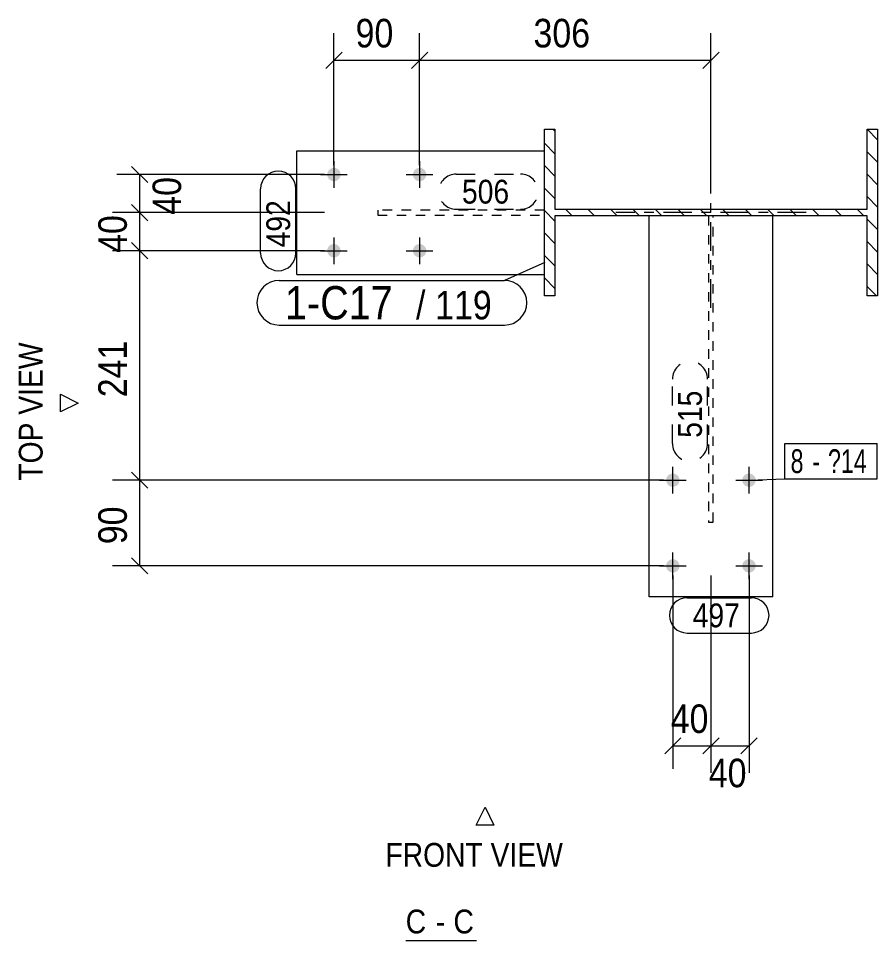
# Model space of a CAD drawing. Header units: millimetres. Extents: x 2 to 825, y 1 to 579.
# Drawn here: x 513.1 to 603.4, y 325 to 421.8 of the extents above; entities that cross this region are included whole.
import ezdxf

# ---------------------------------------------------------------- set-up
doc = ezdxf.new("R2010")
doc.units = ezdxf.units.MM
for name, pattern in [('XKITLINE00', [0]), ('XKITLINE01', [4, 1, -1, 1, -1]), ('XKITLINE02', [4, 2, -2]), ('XKITLINE03', [6, 3, -1, 1, -1])]:
    doc.linetypes.add(name, pattern=pattern)
for name, color, linetype, lineweight in [('Bolt', 3, 'Continuous', 0), ('BoltMark', 7, 'Continuous', 0), ('Dimensions', 7, 'Continuous', 0), ('OtherObjectType', 7, 'Continuous', 0), ('Part', 2, 'Continuous', 0), ('PartMark', 7, 'Continuous', 0)]:
    doc.layers.add(name, color=color, linetype=linetype, lineweight=lineweight)
doc.styles.add('ARIAL', font='ARIAL.TTF')
doc.styles.add('ARIAL_NARROW', font='ARIALN.TTF')

# ---------------------------------------------------------------- blocks, each defined once
blk = doc.blocks.new('*A1')
at = {"layer": 'Part', "color": 7, "linetype": 'XKITLINE00', "lineweight": 0}
for p, q in [((569.465, 409.965), (569.263, 410.167)), ((603.365, 409.067), (602.265, 410.167)), ((569.465, 407.607), (568.365, 408.707)), ((603.365, 406.71), (602.265, 407.81)), ((569.465, 405.25), (568.365, 406.35)), ((603.365, 404.352), (602.265, 405.452)), ((569.465, 402.893), (568.365, 403.993)), ((603.365, 401.995), (602.265, 403.095)), ((569.465, 400.535), (568.365, 401.635)), ((571.291, 401.067), (570.591, 401.767)), ((573.648, 401.067), (572.948, 401.767)), ((576.005, 401.067), (575.305, 401.767)), ((578.363, 401.067), (577.663, 401.767)), ((580.72, 401.067), (580.02, 401.767)), ((583.077, 401.067), (582.377, 401.767)), ((585.435, 401.067), (584.735, 401.767)), ((587.792, 401.067), (587.092, 401.767)), ((590.149, 401.067), (589.449, 401.767)), ((592.507, 401.067), (591.807, 401.767)), ((594.864, 401.067), (594.164, 401.767)), ((597.221, 401.067), (596.521, 401.767)), ((599.579, 401.067), (598.879, 401.767)), ((601.936, 401.067), (601.236, 401.767)), ((603.365, 399.638), (602.265, 400.738)), ((569.465, 398.178), (568.365, 399.278)), ((603.365, 397.28), (602.265, 398.38)), ((569.465, 395.821), (568.365, 396.921)), ((603.365, 394.923), (602.265, 396.023)), ((569.465, 393.463), (568.365, 394.563)), ((603.264, 392.667), (602.265, 393.666))]:
    blk.add_line(p, q, dxfattribs=at)
blk = doc.blocks.new('*A86')
at = {"layer": 'Bolt'}
for points in [[(581.166, 373.351), (581.168, 373.386), (581.173, 373.42), (581.179, 373.454), (581.186, 373.487), (581.195, 373.52), (581.206, 373.553), (581.218, 373.585), (581.232, 373.616), (581.248, 373.647), (581.265, 373.677), (581.283, 373.706), (581.303, 373.734), (581.324, 373.761), (581.346, 373.787), (581.37, 373.812), (581.395, 373.836), (581.421, 373.858), (581.448, 373.879), (581.476, 373.899), (581.505, 373.917), (581.535, 373.934), (581.566, 373.95), (581.597, 373.964), (581.629, 373.976), (581.662, 373.987), (581.695, 373.996), (581.729, 374.004), (581.762, 374.009), (581.796, 374.014), (581.831, 374.016), (581.865, 374.017), (581.899, 374.016), (581.934, 374.014), (581.968, 374.009), (582.002, 374.004), (582.035, 373.996), (582.068, 373.987), (582.101, 373.976), (582.133, 373.964), (582.164, 373.95), (582.195, 373.934), (582.225, 373.917), (582.254, 373.899), (582.282, 373.879), (582.309, 373.858), (582.335, 373.836), (582.36, 373.812), (582.384, 373.787), (582.406, 373.761), (582.427, 373.734), (582.447, 373.706), (582.466, 373.677), (582.482, 373.647), (582.498, 373.616), (582.512, 373.585), (582.524, 373.553), (582.535, 373.52), (582.544, 373.487), (582.552, 373.454), (582.558, 373.42), (582.562, 373.386), (582.564, 373.351), (582.565, 373.317), (582.564, 373.283), (582.562, 373.248), (582.558, 373.214), (582.552, 373.18), (582.544, 373.147), (582.535, 373.114), (582.524, 373.081), (582.512, 373.049), (582.498, 373.018), (582.482, 372.987), (582.466, 372.957), (582.447, 372.928), (582.427, 372.9), (582.406, 372.873), (582.384, 372.847), (582.36, 372.822), (582.335, 372.798), (582.309, 372.776), (582.282, 372.755), (582.254, 372.735), (582.225, 372.717), (582.195, 372.7), (582.164, 372.684), (582.133, 372.67), (582.101, 372.658), (582.068, 372.647), (582.035, 372.638), (582.002, 372.63), (581.968, 372.625), (581.934, 372.62), (581.899, 372.618), (581.865, 372.617), (581.831, 372.618), (581.796, 372.62), (581.762, 372.625), (581.729, 372.63), (581.695, 372.638), (581.662, 372.647), (581.629, 372.658), (581.597, 372.67), (581.566, 372.684), (581.535, 372.7), (581.505, 372.717), (581.476, 372.735), (581.448, 372.755), (581.421, 372.776), (581.395, 372.798), (581.37, 372.822), (581.346, 372.847), (581.324, 372.873), (581.303, 372.9), (581.283, 372.928), (581.265, 372.957), (581.248, 372.987), (581.232, 373.018), (581.218, 373.049), (581.206, 373.081), (581.195, 373.114), (581.186, 373.147), (581.179, 373.18), (581.173, 373.214), (581.168, 373.248), (581.166, 373.283), (581.165, 373.317)], [(589.166, 373.351), (589.168, 373.386), (589.173, 373.42), (589.179, 373.454), (589.186, 373.487), (589.195, 373.52), (589.206, 373.553), (589.218, 373.585), (589.232, 373.616), (589.248, 373.647), (589.265, 373.677), (589.283, 373.706), (589.303, 373.734), (589.324, 373.761), (589.346, 373.787), (589.37, 373.812), (589.395, 373.836), (589.421, 373.858), (589.448, 373.879), (589.476, 373.899), (589.505, 373.917), (589.535, 373.934), (589.566, 373.95), (589.597, 373.964), (589.629, 373.976), (589.662, 373.987), (589.695, 373.996), (589.729, 374.004), (589.762, 374.009), (589.796, 374.014), (589.831, 374.016), (589.865, 374.017), (589.899, 374.016), (589.934, 374.014), (589.968, 374.009), (590.002, 374.004), (590.035, 373.996), (590.068, 373.987), (590.101, 373.976), (590.133, 373.964), (590.164, 373.95), (590.195, 373.934), (590.225, 373.917), (590.254, 373.899), (590.282, 373.879), (590.309, 373.858), (590.335, 373.836), (590.36, 373.812), (590.384, 373.787), (590.406, 373.761), (590.427, 373.734), (590.447, 373.706), (590.466, 373.677), (590.482, 373.647), (590.498, 373.616), (590.512, 373.585), (590.524, 373.553), (590.535, 373.52), (590.544, 373.487), (590.552, 373.454), (590.558, 373.42), (590.562, 373.386), (590.564, 373.351), (590.565, 373.317), (590.564, 373.283), (590.562, 373.248), (590.558, 373.214), (590.552, 373.18), (590.544, 373.147), (590.535, 373.114), (590.524, 373.081), (590.512, 373.049), (590.498, 373.018), (590.482, 372.987), (590.466, 372.957), (590.447, 372.928), (590.427, 372.9), (590.406, 372.873), (590.384, 372.847), (590.36, 372.822), (590.335, 372.798), (590.309, 372.776), (590.282, 372.755), (590.254, 372.735), (590.225, 372.717), (590.195, 372.7), (590.164, 372.684), (590.133, 372.67), (590.101, 372.658), (590.068, 372.647), (590.035, 372.638), (590.002, 372.63), (589.968, 372.625), (589.934, 372.62), (589.899, 372.618), (589.865, 372.617), (589.831, 372.618), (589.796, 372.62), (589.762, 372.625), (589.729, 372.63), (589.695, 372.638), (589.662, 372.647), (589.629, 372.658), (589.597, 372.67), (589.566, 372.684), (589.535, 372.7), (589.505, 372.717), (589.476, 372.735), (589.448, 372.755), (589.421, 372.776), (589.395, 372.798), (589.37, 372.822), (589.346, 372.847), (589.324, 372.873), (589.303, 372.9), (589.283, 372.928), (589.265, 372.957), (589.248, 372.987), (589.232, 373.018), (589.218, 373.049), (589.206, 373.081), (589.195, 373.114), (589.186, 373.147), (589.179, 373.18), (589.173, 373.214), (589.168, 373.248), (589.166, 373.283), (589.165, 373.317)], [(581.166, 364.351), (581.168, 364.386), (581.173, 364.42), (581.179, 364.454), (581.186, 364.487), (581.195, 364.52), (581.206, 364.553), (581.218, 364.585), (581.232, 364.616), (581.248, 364.647), (581.265, 364.677), (581.283, 364.706), (581.303, 364.734), (581.324, 364.761), (581.346, 364.787), (581.37, 364.812), (581.395, 364.836), (581.421, 364.858), (581.448, 364.879), (581.476, 364.899), (581.505, 364.917), (581.535, 364.934), (581.566, 364.95), (581.597, 364.964), (581.629, 364.976), (581.662, 364.987), (581.695, 364.996), (581.729, 365.004), (581.762, 365.009), (581.796, 365.014), (581.831, 365.016), (581.865, 365.017), (581.899, 365.016), (581.934, 365.014), (581.968, 365.009), (582.002, 365.004), (582.035, 364.996), (582.068, 364.987), (582.101, 364.976), (582.133, 364.964), (582.164, 364.95), (582.195, 364.934), (582.225, 364.917), (582.254, 364.899), (582.282, 364.879), (582.309, 364.858), (582.335, 364.836), (582.36, 364.812), (582.384, 364.787), (582.406, 364.761), (582.427, 364.734), (582.447, 364.706), (582.466, 364.677), (582.482, 364.647), (582.498, 364.616), (582.512, 364.585), (582.524, 364.553), (582.535, 364.52), (582.544, 364.487), (582.552, 364.454), (582.558, 364.42), (582.562, 364.386), (582.564, 364.351), (582.565, 364.317), (582.564, 364.283), (582.562, 364.248), (582.558, 364.214), (582.552, 364.18), (582.544, 364.147), (582.535, 364.114), (582.524, 364.081), (582.512, 364.049), (582.498, 364.018), (582.482, 363.987), (582.466, 363.957), (582.447, 363.928), (582.427, 363.9), (582.406, 363.873), (582.384, 363.847), (582.36, 363.822), (582.335, 363.798), (582.309, 363.776), (582.282, 363.755), (582.254, 363.735), (582.225, 363.717), (582.195, 363.7), (582.164, 363.684), (582.133, 363.67), (582.101, 363.658), (582.068, 363.647), (582.035, 363.638), (582.002, 363.63), (581.968, 363.625), (581.934, 363.62), (581.899, 363.618), (581.865, 363.617), (581.831, 363.618), (581.796, 363.62), (581.762, 363.625), (581.729, 363.63), (581.695, 363.638), (581.662, 363.647), (581.629, 363.658), (581.597, 363.67), (581.566, 363.684), (581.535, 363.7), (581.505, 363.717), (581.476, 363.735), (581.448, 363.755), (581.421, 363.776), (581.395, 363.798), (581.37, 363.822), (581.346, 363.847), (581.324, 363.873), (581.303, 363.9), (581.283, 363.928), (581.265, 363.957), (581.248, 363.987), (581.232, 364.018), (581.218, 364.049), (581.206, 364.081), (581.195, 364.114), (581.186, 364.147), (581.179, 364.18), (581.173, 364.214), (581.168, 364.248), (581.166, 364.283), (581.165, 364.317)], [(589.166, 364.351), (589.168, 364.386), (589.173, 364.42), (589.179, 364.454), (589.186, 364.487), (589.195, 364.52), (589.206, 364.553), (589.218, 364.585), (589.232, 364.616), (589.248, 364.647), (589.265, 364.677), (589.283, 364.706), (589.303, 364.734), (589.324, 364.761), (589.346, 364.787), (589.37, 364.812), (589.395, 364.836), (589.421, 364.858), (589.448, 364.879), (589.476, 364.899), (589.505, 364.917), (589.535, 364.934), (589.566, 364.95), (589.597, 364.964), (589.629, 364.976), (589.662, 364.987), (589.695, 364.996), (589.729, 365.004), (589.762, 365.009), (589.796, 365.014), (589.831, 365.016), (589.865, 365.017), (589.899, 365.016), (589.934, 365.014), (589.968, 365.009), (590.002, 365.004), (590.035, 364.996), (590.068, 364.987), (590.101, 364.976), (590.133, 364.964), (590.164, 364.95), (590.195, 364.934), (590.225, 364.917), (590.254, 364.899), (590.282, 364.879), (590.309, 364.858), (590.335, 364.836), (590.36, 364.812), (590.384, 364.787), (590.406, 364.761), (590.427, 364.734), (590.447, 364.706), (590.466, 364.677), (590.482, 364.647), (590.498, 364.616), (590.512, 364.585), (590.524, 364.553), (590.535, 364.52), (590.544, 364.487), (590.552, 364.454), (590.558, 364.42), (590.562, 364.386), (590.564, 364.351), (590.565, 364.317), (590.564, 364.283), (590.562, 364.248), (590.558, 364.214), (590.552, 364.18), (590.544, 364.147), (590.535, 364.114), (590.524, 364.081), (590.512, 364.049), (590.498, 364.018), (590.482, 363.987), (590.466, 363.957), (590.447, 363.928), (590.427, 363.9), (590.406, 363.873), (590.384, 363.847), (590.36, 363.822), (590.335, 363.798), (590.309, 363.776), (590.282, 363.755), (590.254, 363.735), (590.225, 363.717), (590.195, 363.7), (590.164, 363.684), (590.133, 363.67), (590.101, 363.658), (590.068, 363.647), (590.035, 363.638), (590.002, 363.63), (589.968, 363.625), (589.934, 363.62), (589.899, 363.618), (589.865, 363.617), (589.831, 363.618), (589.796, 363.62), (589.762, 363.625), (589.729, 363.63), (589.695, 363.638), (589.662, 363.647), (589.629, 363.658), (589.597, 363.67), (589.566, 363.684), (589.535, 363.7), (589.505, 363.717), (589.476, 363.735), (589.448, 363.755), (589.421, 363.776), (589.395, 363.798), (589.37, 363.822), (589.346, 363.847), (589.324, 363.873), (589.303, 363.9), (589.283, 363.928), (589.265, 363.957), (589.248, 363.987), (589.232, 364.018), (589.218, 364.049), (589.206, 364.081), (589.195, 364.114), (589.186, 364.147), (589.179, 364.18), (589.173, 364.214), (589.168, 364.248), (589.166, 364.283), (589.165, 364.317)]]:
    blk.add_hatch(color=3, dxfattribs=at).paths.add_polyline_path(points, flags=17)
at = {"layer": 'Bolt', "color": 3, "linetype": 'XKITLINE00', "lineweight": 0}
for p, q in [((581.865, 371.917), (581.865, 374.717)), ((589.865, 371.917), (589.865, 374.717)), ((580.465, 373.317), (583.265, 373.317)), ((588.465, 373.317), (591.265, 373.317)), ((581.865, 362.917), (581.865, 365.717)), ((589.865, 362.917), (589.865, 365.717)), ((580.465, 364.317), (583.265, 364.317)), ((588.465, 364.317), (591.265, 364.317))]:
    blk.add_line(p, q, dxfattribs=at)
blk = doc.blocks.new('*A87')
at = {"layer": 'Bolt'}
for points in [[(546.299, 406.116), (546.334, 406.114), (546.368, 406.109), (546.402, 406.104), (546.435, 406.096), (546.468, 406.087), (546.501, 406.076), (546.533, 406.064), (546.564, 406.05), (546.595, 406.034), (546.625, 406.017), (546.654, 405.999), (546.682, 405.979), (546.709, 405.958), (546.735, 405.936), (546.76, 405.912), (546.784, 405.887), (546.806, 405.861), (546.827, 405.834), (546.847, 405.806), (546.865, 405.777), (546.882, 405.747), (546.898, 405.716), (546.912, 405.685), (546.924, 405.653), (546.935, 405.62), (546.944, 405.587), (546.952, 405.554), (546.957, 405.52), (546.962, 405.486), (546.964, 405.451), (546.965, 405.417), (546.964, 405.383), (546.962, 405.348), (546.957, 405.314), (546.952, 405.28), (546.944, 405.247), (546.935, 405.214), (546.924, 405.181), (546.912, 405.149), (546.898, 405.118), (546.882, 405.087), (546.865, 405.057), (546.847, 405.028), (546.827, 405), (546.806, 404.973), (546.784, 404.947), (546.76, 404.922), (546.735, 404.898), (546.709, 404.876), (546.682, 404.855), (546.654, 404.835), (546.625, 404.817), (546.595, 404.8), (546.564, 404.784), (546.533, 404.77), (546.501, 404.758), (546.468, 404.747), (546.435, 404.738), (546.402, 404.73), (546.368, 404.725), (546.334, 404.72), (546.299, 404.718), (546.265, 404.717), (546.231, 404.718), (546.196, 404.72), (546.162, 404.725), (546.129, 404.73), (546.095, 404.738), (546.062, 404.747), (546.029, 404.758), (545.997, 404.77), (545.966, 404.784), (545.935, 404.8), (545.905, 404.817), (545.876, 404.835), (545.848, 404.855), (545.821, 404.876), (545.795, 404.898), (545.77, 404.922), (545.746, 404.947), (545.724, 404.973), (545.703, 405), (545.683, 405.028), (545.665, 405.057), (545.648, 405.087), (545.632, 405.118), (545.618, 405.149), (545.606, 405.181), (545.595, 405.214), (545.586, 405.247), (545.579, 405.28), (545.573, 405.314), (545.568, 405.348), (545.566, 405.383), (545.565, 405.417), (545.566, 405.451), (545.568, 405.486), (545.573, 405.52), (545.579, 405.554), (545.586, 405.587), (545.595, 405.62), (545.606, 405.653), (545.618, 405.685), (545.632, 405.716), (545.648, 405.747), (545.665, 405.777), (545.683, 405.806), (545.703, 405.834), (545.724, 405.861), (545.746, 405.887), (545.77, 405.912), (545.795, 405.936), (545.821, 405.958), (545.848, 405.979), (545.876, 405.999), (545.905, 406.017), (545.935, 406.034), (545.966, 406.05), (545.997, 406.064), (546.029, 406.076), (546.062, 406.087), (546.095, 406.096), (546.129, 406.104), (546.162, 406.109), (546.196, 406.114), (546.231, 406.116), (546.265, 406.117)], [(555.299, 406.116), (555.334, 406.114), (555.368, 406.109), (555.402, 406.104), (555.435, 406.096), (555.468, 406.087), (555.501, 406.076), (555.533, 406.064), (555.564, 406.05), (555.595, 406.034), (555.625, 406.017), (555.654, 405.999), (555.682, 405.979), (555.709, 405.958), (555.735, 405.936), (555.76, 405.912), (555.784, 405.887), (555.806, 405.861), (555.827, 405.834), (555.847, 405.806), (555.865, 405.777), (555.882, 405.747), (555.898, 405.716), (555.912, 405.685), (555.924, 405.653), (555.935, 405.62), (555.944, 405.587), (555.952, 405.554), (555.957, 405.52), (555.962, 405.486), (555.964, 405.451), (555.965, 405.417), (555.964, 405.383), (555.962, 405.348), (555.957, 405.314), (555.952, 405.28), (555.944, 405.247), (555.935, 405.214), (555.924, 405.181), (555.912, 405.149), (555.898, 405.118), (555.882, 405.087), (555.865, 405.057), (555.847, 405.028), (555.827, 405), (555.806, 404.973), (555.784, 404.947), (555.76, 404.922), (555.735, 404.898), (555.709, 404.876), (555.682, 404.855), (555.654, 404.835), (555.625, 404.817), (555.595, 404.8), (555.564, 404.784), (555.533, 404.77), (555.501, 404.758), (555.468, 404.747), (555.435, 404.738), (555.402, 404.73), (555.368, 404.725), (555.334, 404.72), (555.299, 404.718), (555.265, 404.717), (555.231, 404.718), (555.196, 404.72), (555.162, 404.725), (555.129, 404.73), (555.095, 404.738), (555.062, 404.747), (555.029, 404.758), (554.997, 404.77), (554.966, 404.784), (554.935, 404.8), (554.905, 404.817), (554.876, 404.835), (554.848, 404.855), (554.821, 404.876), (554.795, 404.898), (554.77, 404.922), (554.746, 404.947), (554.724, 404.973), (554.703, 405), (554.683, 405.028), (554.665, 405.057), (554.648, 405.087), (554.632, 405.118), (554.618, 405.149), (554.606, 405.181), (554.595, 405.214), (554.586, 405.247), (554.579, 405.28), (554.573, 405.314), (554.568, 405.348), (554.566, 405.383), (554.565, 405.417), (554.566, 405.451), (554.568, 405.486), (554.573, 405.52), (554.579, 405.554), (554.586, 405.587), (554.595, 405.62), (554.606, 405.653), (554.618, 405.685), (554.632, 405.716), (554.648, 405.747), (554.665, 405.777), (554.683, 405.806), (554.703, 405.834), (554.724, 405.861), (554.746, 405.887), (554.77, 405.912), (554.795, 405.936), (554.821, 405.958), (554.848, 405.979), (554.876, 405.999), (554.905, 406.017), (554.935, 406.034), (554.966, 406.05), (554.997, 406.064), (555.029, 406.076), (555.062, 406.087), (555.095, 406.096), (555.129, 406.104), (555.162, 406.109), (555.196, 406.114), (555.231, 406.116), (555.265, 406.117)], [(546.299, 398.116), (546.334, 398.114), (546.368, 398.109), (546.402, 398.104), (546.435, 398.096), (546.468, 398.087), (546.501, 398.076), (546.533, 398.064), (546.564, 398.05), (546.595, 398.034), (546.625, 398.017), (546.654, 397.999), (546.682, 397.979), (546.709, 397.958), (546.735, 397.936), (546.76, 397.912), (546.784, 397.887), (546.806, 397.861), (546.827, 397.834), (546.847, 397.806), (546.865, 397.777), (546.882, 397.747), (546.898, 397.716), (546.912, 397.685), (546.924, 397.653), (546.935, 397.62), (546.944, 397.587), (546.952, 397.554), (546.957, 397.52), (546.962, 397.486), (546.964, 397.451), (546.965, 397.417), (546.964, 397.383), (546.962, 397.348), (546.957, 397.314), (546.952, 397.28), (546.944, 397.247), (546.935, 397.214), (546.924, 397.181), (546.912, 397.149), (546.898, 397.118), (546.882, 397.087), (546.865, 397.057), (546.847, 397.028), (546.827, 397), (546.806, 396.973), (546.784, 396.947), (546.76, 396.922), (546.735, 396.898), (546.709, 396.876), (546.682, 396.855), (546.654, 396.835), (546.625, 396.817), (546.595, 396.8), (546.564, 396.784), (546.533, 396.77), (546.501, 396.758), (546.468, 396.747), (546.435, 396.738), (546.402, 396.73), (546.368, 396.725), (546.334, 396.72), (546.299, 396.718), (546.265, 396.717), (546.231, 396.718), (546.196, 396.72), (546.162, 396.725), (546.129, 396.73), (546.095, 396.738), (546.062, 396.747), (546.029, 396.758), (545.997, 396.77), (545.966, 396.784), (545.935, 396.8), (545.905, 396.817), (545.876, 396.835), (545.848, 396.855), (545.821, 396.876), (545.795, 396.898), (545.77, 396.922), (545.746, 396.947), (545.724, 396.973), (545.703, 397), (545.683, 397.028), (545.665, 397.057), (545.648, 397.087), (545.632, 397.118), (545.618, 397.149), (545.606, 397.181), (545.595, 397.214), (545.586, 397.247), (545.579, 397.28), (545.573, 397.314), (545.568, 397.348), (545.566, 397.383), (545.565, 397.417), (545.566, 397.451), (545.568, 397.486), (545.573, 397.52), (545.579, 397.554), (545.586, 397.587), (545.595, 397.62), (545.606, 397.653), (545.618, 397.685), (545.632, 397.716), (545.648, 397.747), (545.665, 397.777), (545.683, 397.806), (545.703, 397.834), (545.724, 397.861), (545.746, 397.887), (545.77, 397.912), (545.795, 397.936), (545.821, 397.958), (545.848, 397.979), (545.876, 397.999), (545.905, 398.017), (545.935, 398.034), (545.966, 398.05), (545.997, 398.064), (546.029, 398.076), (546.062, 398.087), (546.095, 398.096), (546.129, 398.104), (546.162, 398.109), (546.196, 398.114), (546.231, 398.116), (546.265, 398.117)], [(555.299, 398.116), (555.334, 398.114), (555.368, 398.109), (555.402, 398.104), (555.435, 398.096), (555.468, 398.087), (555.501, 398.076), (555.533, 398.064), (555.564, 398.05), (555.595, 398.034), (555.625, 398.017), (555.654, 397.999), (555.682, 397.979), (555.709, 397.958), (555.735, 397.936), (555.76, 397.912), (555.784, 397.887), (555.806, 397.861), (555.827, 397.834), (555.847, 397.806), (555.865, 397.777), (555.882, 397.747), (555.898, 397.716), (555.912, 397.685), (555.924, 397.653), (555.935, 397.62), (555.944, 397.587), (555.952, 397.554), (555.957, 397.52), (555.962, 397.486), (555.964, 397.451), (555.965, 397.417), (555.964, 397.383), (555.962, 397.348), (555.957, 397.314), (555.952, 397.28), (555.944, 397.247), (555.935, 397.214), (555.924, 397.181), (555.912, 397.149), (555.898, 397.118), (555.882, 397.087), (555.865, 397.057), (555.847, 397.028), (555.827, 397), (555.806, 396.973), (555.784, 396.947), (555.76, 396.922), (555.735, 396.898), (555.709, 396.876), (555.682, 396.855), (555.654, 396.835), (555.625, 396.817), (555.595, 396.8), (555.564, 396.784), (555.533, 396.77), (555.501, 396.758), (555.468, 396.747), (555.435, 396.738), (555.402, 396.73), (555.368, 396.725), (555.334, 396.72), (555.299, 396.718), (555.265, 396.717), (555.231, 396.718), (555.196, 396.72), (555.162, 396.725), (555.129, 396.73), (555.095, 396.738), (555.062, 396.747), (555.029, 396.758), (554.997, 396.77), (554.966, 396.784), (554.935, 396.8), (554.905, 396.817), (554.876, 396.835), (554.848, 396.855), (554.821, 396.876), (554.795, 396.898), (554.77, 396.922), (554.746, 396.947), (554.724, 396.973), (554.703, 397), (554.683, 397.028), (554.665, 397.057), (554.648, 397.087), (554.632, 397.118), (554.618, 397.149), (554.606, 397.181), (554.595, 397.214), (554.586, 397.247), (554.579, 397.28), (554.573, 397.314), (554.568, 397.348), (554.566, 397.383), (554.565, 397.417), (554.566, 397.451), (554.568, 397.486), (554.573, 397.52), (554.579, 397.554), (554.586, 397.587), (554.595, 397.62), (554.606, 397.653), (554.618, 397.685), (554.632, 397.716), (554.648, 397.747), (554.665, 397.777), (554.683, 397.806), (554.703, 397.834), (554.724, 397.861), (554.746, 397.887), (554.77, 397.912), (554.795, 397.936), (554.821, 397.958), (554.848, 397.979), (554.876, 397.999), (554.905, 398.017), (554.935, 398.034), (554.966, 398.05), (554.997, 398.064), (555.029, 398.076), (555.062, 398.087), (555.095, 398.096), (555.129, 398.104), (555.162, 398.109), (555.196, 398.114), (555.231, 398.116), (555.265, 398.117)]]:
    blk.add_hatch(color=3, dxfattribs=at).paths.add_polyline_path(points, flags=17)
at = {"layer": 'Bolt', "color": 3, "linetype": 'XKITLINE00', "lineweight": 0}
for p, q in [((546.265, 406.817), (546.265, 404.017)), ((555.265, 406.817), (555.265, 404.017)), ((544.865, 405.417), (547.665, 405.417)), ((553.865, 405.417), (556.665, 405.417)), ((546.265, 398.817), (546.265, 396.017)), ((555.265, 398.817), (555.265, 396.017)), ((544.865, 397.417), (547.665, 397.417)), ((553.865, 397.417), (556.665, 397.417))]:
    blk.add_line(p, q, dxfattribs=at)
blk = doc.blocks.new('*A88')
at = {"layer": 'Part', "color": 7, "linetype": 'XKITLINE03', "lineweight": 0}
for p, q in [((585.865, 391.417), (585.865, 411.417)), ((595.865, 401.417), (575.865, 401.417))]:
    blk.add_line(p, q, dxfattribs=at)
at = {"layer": 'Part', "color": 2, "linetype": 'XKITLINE00', "lineweight": 0}
for p, q in [((568.365, 392.667), (568.365, 410.167)), ((568.365, 410.167), (569.465, 410.167)), ((569.465, 410.167), (569.465, 401.767)), ((602.265, 410.167), (603.365, 410.167)), ((602.265, 401.767), (602.265, 410.167)), ((603.365, 410.167), (603.365, 392.667)), ((569.465, 401.767), (602.265, 401.767)), ((602.265, 401.067), (569.465, 401.067)), ((569.465, 401.067), (569.465, 392.667)), ((602.265, 392.667), (602.265, 401.067)), ((569.465, 392.667), (568.365, 392.667)), ((603.365, 392.667), (602.265, 392.667))]:
    blk.add_line(p, q, dxfattribs=at)
blk = doc.blocks.new('*A89')
at = {"layer": 'Part', "color": 7, "linetype": 'XKITLINE01', "lineweight": 0}
for p, q in [((586.115, 401.067), (585.615, 401.067)), ((585.615, 401.067), (585.615, 368.917)), ((586.115, 368.917), (586.115, 401.067)), ((585.615, 368.917), (586.115, 368.917))]:
    blk.add_line(p, q, dxfattribs=at)
blk = doc.blocks.new('*A90')
at = {"layer": 'Part', "color": 2, "linetype": 'XKITLINE00', "lineweight": 0}
for p, q in [((579.365, 361.067), (579.365, 401.067)), ((592.365, 361.067), (592.365, 401.067)), ((592.365, 361.067), (579.365, 361.067))]:
    blk.add_line(p, q, dxfattribs=at)
at = {"layer": 'Part', "color": 7, "linetype": 'XKITLINE01', "lineweight": 0}
blk.add_line((592.365, 401.067), (579.365, 401.067), dxfattribs=at)
blk = doc.blocks.new('*A91')
at = {"layer": 'Part', "color": 7, "linetype": 'XKITLINE01', "lineweight": 0}
for p, q in [((550.865, 401.667), (550.865, 401.167)), ((568.365, 401.667), (550.865, 401.667)), ((550.865, 401.167), (568.365, 401.167)), ((568.365, 401.167), (568.365, 401.667))]:
    blk.add_line(p, q, dxfattribs=at)
blk = doc.blocks.new('*A92')
at = {"layer": 'Part', "color": 2, "linetype": 'XKITLINE00', "lineweight": 0}
for p, q in [((542.365, 394.917), (542.365, 407.917)), ((542.365, 407.917), (568.365, 407.917)), ((542.365, 394.917), (568.365, 394.917))]:
    blk.add_line(p, q, dxfattribs=at)
at = {"layer": 'Part', "color": 7, "linetype": 'XKITLINE01', "lineweight": 0}
blk.add_line((568.365, 394.917), (568.365, 407.917), dxfattribs=at)
blk = doc.blocks.new('*A223')
at = {"layer": 'Dimensions', "color": 7, "linetype": 'XKITLINE00', "lineweight": 0}
for p, q in [((525.017, 374.166), (526.714, 372.469)), ((580.865, 373.317), (523.015, 373.317)), ((525.865, 364.317), (525.865, 373.317)), ((525.017, 365.166), (526.714, 363.469)), ((580.865, 364.317), (523.015, 364.317))]:
    blk.add_line(p, q, dxfattribs=at)
at = {"layer": 'Dimensions', "color": 3}
for p in [(525.865, 373.317), (525.865, 364.317)]:
    blk.add_point(p, dxfattribs=at)
at = {"layer": 'Dimensions', "color": 3, "style": 'ARIAL', "width": 0.85}
blk.add_text('90', height=3, rotation=90.00021, dxfattribs=at).set_placement((524.515, 366.592))
blk = doc.blocks.new('*A224')
at = {"layer": 'Dimensions', "color": 7, "linetype": 'XKITLINE00', "lineweight": 0}
for p, q in [((525.017, 398.266), (526.714, 396.569)), ((545.265, 397.417), (523.015, 397.417)), ((525.865, 373.317), (525.865, 397.417)), ((525.017, 374.166), (526.714, 372.469)), ((580.865, 373.317), (523.015, 373.317))]:
    blk.add_line(p, q, dxfattribs=at)
at = {"layer": 'Dimensions', "color": 3}
for p in [(525.865, 397.417), (525.865, 373.317)]:
    blk.add_point(p, dxfattribs=at)
at = {"layer": 'Dimensions', "color": 3, "style": 'ARIAL', "width": 0.85}
blk.add_text('241', height=3, rotation=90.00021, dxfattribs=at).set_placement((524.515, 382.029))
blk = doc.blocks.new('*A225')
at = {"layer": 'Dimensions', "color": 7, "linetype": 'XKITLINE00', "lineweight": 0}
for p, q in [((525.017, 402.266), (526.714, 400.569)), ((545.265, 401.417), (523.015, 401.417)), ((525.865, 397.417), (525.865, 401.417)), ((525.017, 398.266), (526.714, 396.569)), ((545.265, 397.417), (523.015, 397.417))]:
    blk.add_line(p, q, dxfattribs=at)
at = {"layer": 'Dimensions', "color": 3}
for p in [(525.865, 401.417), (525.865, 397.417)]:
    blk.add_point(p, dxfattribs=at)
at = {"layer": 'Dimensions', "color": 3, "style": 'ARIAL', "width": 0.85}
blk.add_text('40', height=3, rotation=90.00021, dxfattribs=at).set_placement((524.515, 397.192))
blk = doc.blocks.new('*A226')
at = {"layer": 'Dimensions', "color": 7, "linetype": 'XKITLINE00', "lineweight": 0}
for p, q in [((525.017, 406.266), (526.714, 404.569)), ((545.265, 405.417), (523.465, 405.417)), ((525.865, 401.417), (525.865, 405.417)), ((525.017, 402.266), (526.714, 400.569)), ((545.265, 401.417), (523.465, 401.417))]:
    blk.add_line(p, q, dxfattribs=at)
at = {"layer": 'Dimensions', "color": 3}
for p in [(525.865, 405.417), (525.865, 401.417)]:
    blk.add_point(p, dxfattribs=at)
at = {"layer": 'Dimensions', "color": 3, "style": 'ARIAL', "width": 0.85}
blk.add_text('40', height=3, rotation=90.00021, dxfattribs=at).set_placement((530.215, 401.192))
blk = doc.blocks.new('*A227')
at = {"layer": 'Dimensions', "color": 7, "linetype": 'XKITLINE00', "lineweight": 0}
for p, q in [((546.265, 406.417), (546.265, 420.267)), ((555.265, 406.417), (555.265, 420.267)), ((547.114, 418.266), (545.417, 416.569)), ((546.265, 417.417), (555.265, 417.417)), ((556.114, 418.266), (554.417, 416.569))]:
    blk.add_line(p, q, dxfattribs=at)
at = {"layer": 'Dimensions', "color": 3}
for p in [(546.265, 417.417), (555.265, 417.417)]:
    blk.add_point(p, dxfattribs=at)
at = {"layer": 'Dimensions', "color": 3, "style": 'ARIAL', "width": 0.85}
blk.add_text('90', height=3, dxfattribs=at).set_placement((548.54, 418.767))
blk = doc.blocks.new('*A228')
at = {"layer": 'Dimensions', "color": 7, "linetype": 'XKITLINE00', "lineweight": 0}
for p, q in [((555.265, 406.417), (555.265, 420.267)), ((585.865, 406.417), (585.865, 420.267)), ((556.114, 418.266), (554.417, 416.569)), ((555.265, 417.417), (585.865, 417.417)), ((586.714, 418.266), (585.017, 416.569))]:
    blk.add_line(p, q, dxfattribs=at)
at = {"layer": 'Dimensions', "color": 3}
for p in [(555.265, 417.417), (585.865, 417.417)]:
    blk.add_point(p, dxfattribs=at)
at = {"layer": 'Dimensions', "color": 3, "style": 'ARIAL', "width": 0.85}
blk.add_text('306', height=3, dxfattribs=at).set_placement((567.227, 418.767))
blk = doc.blocks.new('*A229')
at = {"layer": 'Dimensions', "color": 7, "linetype": 'XKITLINE00', "lineweight": 0}
for p, q in [((581.865, 363.317), (581.865, 343.017)), ((585.865, 363.317), (585.865, 343.017)), ((582.714, 346.266), (581.017, 344.569)), ((586.714, 346.266), (585.017, 344.569)), ((581.865, 345.417), (585.865, 345.417))]:
    blk.add_line(p, q, dxfattribs=at)
at = {"layer": 'Dimensions', "color": 3}
for p in [(581.865, 345.417), (585.865, 345.417)]:
    blk.add_point(p, dxfattribs=at)
at = {"layer": 'Dimensions', "color": 3, "style": 'ARIAL', "width": 0.85}
blk.add_text('40', height=3, dxfattribs=at).set_placement((581.64, 346.767))
blk = doc.blocks.new('*A230')
at = {"layer": 'Dimensions', "color": 7, "linetype": 'XKITLINE00', "lineweight": 0}
for p, q in [((585.865, 363.317), (585.865, 342.567)), ((589.865, 363.317), (589.865, 342.567)), ((586.714, 346.266), (585.017, 344.569)), ((590.714, 346.266), (589.017, 344.569)), ((585.865, 345.417), (589.865, 345.417))]:
    blk.add_line(p, q, dxfattribs=at)
at = {"layer": 'Dimensions', "color": 3}
for p in [(585.865, 345.417), (589.865, 345.417)]:
    blk.add_point(p, dxfattribs=at)
at = {"layer": 'Dimensions', "color": 3, "style": 'ARIAL', "width": 0.85}
blk.add_text('40', height=3, dxfattribs=at).set_placement((585.64, 341.067))
blk = doc.blocks.new('*A231')
at = {"layer": 'BoltMark', "color": 7, "linetype": 'XKITLINE00', "lineweight": 0}
for p, q in [((593.633, 377.167), (603.322, 377.167)), ((593.633, 373.467), (593.633, 377.167)), ((603.322, 373.467), (603.322, 377.167)), ((589.865, 373.317), (593.633, 373.467)), ((593.633, 373.467), (603.322, 373.467))]:
    blk.add_line(p, q, dxfattribs=at)
at = {"layer": 'BoltMark', "color": 3, "style": 'ARIAL_NARROW', "width": 0.85}
for s, p in [('8', (594.233, 374.067)), ('?14', (598.162, 374.067)), ('-', (596.503, 374.067))]:
    blk.add_text(s, height=2.5, dxfattribs=at).set_placement(p)
blk = doc.blocks.new('*A232')
at = {"layer": 'PartMark', "color": 7, "linetype": 'XKITLINE00', "lineweight": 0}
for p, q in [((538.565, 397.167), (538.565, 403.93)), ((542.265, 397.167), (542.265, 403.93))]:
    blk.add_line(p, q, dxfattribs=at)
for centre, start, end in [((540.415, 403.93), 0, 180), ((540.415, 397.167), 180, 0)]:
    blk.add_arc(centre, 1.85, start, end, dxfattribs=at)
at = {"layer": 'PartMark', "color": 3, "style": 'ARIAL', "width": 0.85}
blk.add_text('492', height=2.5, rotation=90.00021, dxfattribs=at).set_placement((541.665, 397.767))
blk = doc.blocks.new('*A233')
at = {"layer": 'PartMark', "color": 7, "linetype": 'XKITLINE02', "lineweight": 0}
for p, q in [((559.115, 405.467), (565.878, 405.467)), ((559.115, 401.767), (565.878, 401.767))]:
    blk.add_line(p, q, dxfattribs=at)
for centre, start, end in [((559.115, 403.617), 90, 270), ((565.878, 403.617), 270, 90)]:
    blk.add_arc(centre, 1.85, start, end, dxfattribs=at)
at = {"layer": 'PartMark', "color": 3, "style": 'ARIAL', "width": 0.85}
blk.add_text('506', height=2.5, dxfattribs=at).set_placement((559.715, 402.367))
blk = doc.blocks.new('*A234')
at = {"layer": 'PartMark', "color": 7, "linetype": 'XKITLINE00', "lineweight": 0}
for p, q in [((583.352, 360.967), (590.115, 360.967)), ((583.352, 357.267), (590.115, 357.267))]:
    blk.add_line(p, q, dxfattribs=at)
for centre, start, end in [((583.352, 359.117), 90, 270), ((590.115, 359.117), 270, 90)]:
    blk.add_arc(centre, 1.85, start, end, dxfattribs=at)
at = {"layer": 'PartMark', "color": 3, "style": 'ARIAL', "width": 0.85}
blk.add_text('497', height=2.5, dxfattribs=at).set_placement((583.952, 357.867))
blk = doc.blocks.new('*A235')
at = {"layer": 'PartMark', "color": 7, "linetype": 'XKITLINE02', "lineweight": 0}
for p, q in [((581.815, 377.167), (581.815, 383.93)), ((585.515, 377.167), (585.515, 383.93))]:
    blk.add_line(p, q, dxfattribs=at)
for centre, start, end in [((583.665, 383.93), 0, 180), ((583.665, 377.167), 180, 0)]:
    blk.add_arc(centre, 1.85, start, end, dxfattribs=at)
at = {"layer": 'PartMark', "color": 3, "style": 'ARIAL', "width": 0.85}
blk.add_text('515', height=2.5, rotation=90.00021, dxfattribs=at).set_placement((584.915, 377.767))
blk = doc.blocks.new('*A236')
at = {"layer": 'PartMark', "color": 7, "linetype": 'XKITLINE00', "lineweight": 0}
for p, q in [((568.414, 396.196), (564.172, 394.304)), ((540.523, 394.304), (564.172, 394.304)), ((540.523, 389.604), (564.172, 389.604))]:
    blk.add_line(p, q, dxfattribs=at)
for centre, start, end in [((540.523, 391.954), 90, 270), ((564.172, 391.954), 270, 90)]:
    blk.add_arc(centre, 2.35, start, end, dxfattribs=at)
at = {"layer": 'PartMark', "color": 1, "style": 'ARIAL', "width": 0.85}
blk.add_text('1-C17', height=3.5, dxfattribs=at).set_placement((541.123, 390.204))
at = {"layer": 'PartMark', "color": 3, "style": 'ARIAL', "width": 0.85}
for s, p in [('/', (554.884, 390.204)), ('119', (556.896, 390.204))]:
    blk.add_text(s, height=3, dxfattribs=at).set_placement(p)
blk = doc.blocks.new('*A237')
at = {"layer": 'OtherObjectType', "color": 7, "linetype": 'XKITLINE00', "lineweight": 0}
for p, q in [((517.54, 380.48), (517.54, 382.355)), ((517.54, 382.355), (519.415, 381.417)), ((519.415, 381.417), (517.54, 380.48)), ((519.415, 381.417), (519.415, 381.417)), ((561.203, 337.092), (562.14, 338.967)), ((562.14, 338.967), (563.078, 337.092)), ((562.14, 338.967), (562.14, 338.967)), ((563.078, 337.092), (561.203, 337.092)), ((553.803, 324.967), (561.227, 324.967))]:
    blk.add_line(p, q, dxfattribs=at)
at = {"layer": 'OtherObjectType', "color": 7, "style": 'ARIAL', "width": 0.85}
blk.add_text('TOP VIEW', height=2.5, rotation=90, dxfattribs=at).set_placement((515.665, 373.266))
for s, p in [('FRONT VIEW', (551.676, 332.717)), ('C', (553.803, 325.717)), ('C', (558.82, 325.717)), ('-', (556.96, 325.717))]:
    blk.add_text(s, height=2.5, dxfattribs=at).set_placement(p)

msp = doc.modelspace()

# ---------------------------------------------------------------- block references
at = {"lineweight": 0}
for name in ['*A227', '*A228', '*A88', '*A1', '*A92', '*A87', '*A226', '*A232', '*A233', '*A225', '*A91', '*A90', '*A89', '*A224', '*A236', '*A235', '*A231', '*A223', '*A86', '*A229', '*A230', '*A234']:
    msp.add_blockref(name, (0, 0), dxfattribs=at)
at = {"layer": 'OtherObjectType', "lineweight": 0}
msp.add_blockref('*A237', (0, 0), dxfattribs=at)

doc.saveas('drawing.dxf')
